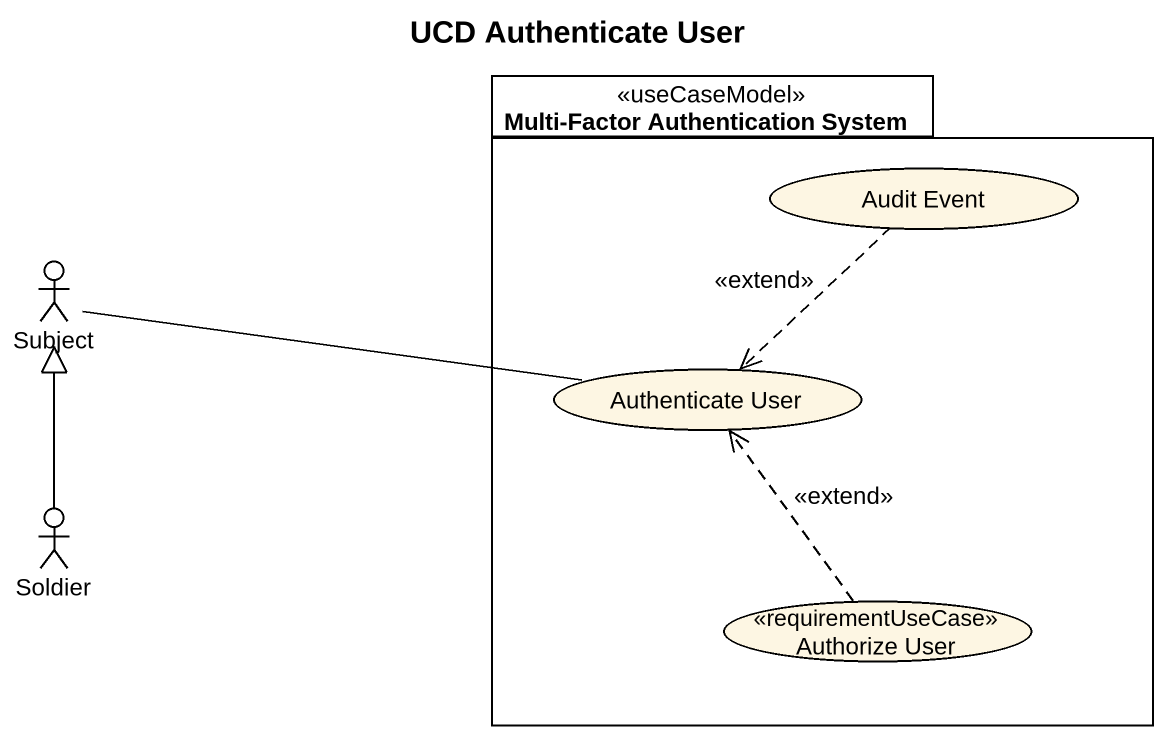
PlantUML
@startuml
title UCD Authenticate User
package "Multi-Factor Authentication System" as Multi_Factor_Authentication <<useCaseModel>> {
  usecase "Audit Event" as Audit_Event
  usecase "Authenticate User" as Authenticate_User
  usecase "Authorize User" as Authorize_User <<requirementUseCase>>
}
actor Subject
actor Soldier
Audit_Event ..> Authenticate_User : <<extend>>
Subject -right- Authenticate_User
Soldier -up-|> Subject
Authorize_User .up.> Authenticate_User : <<extend>>
@enduml
